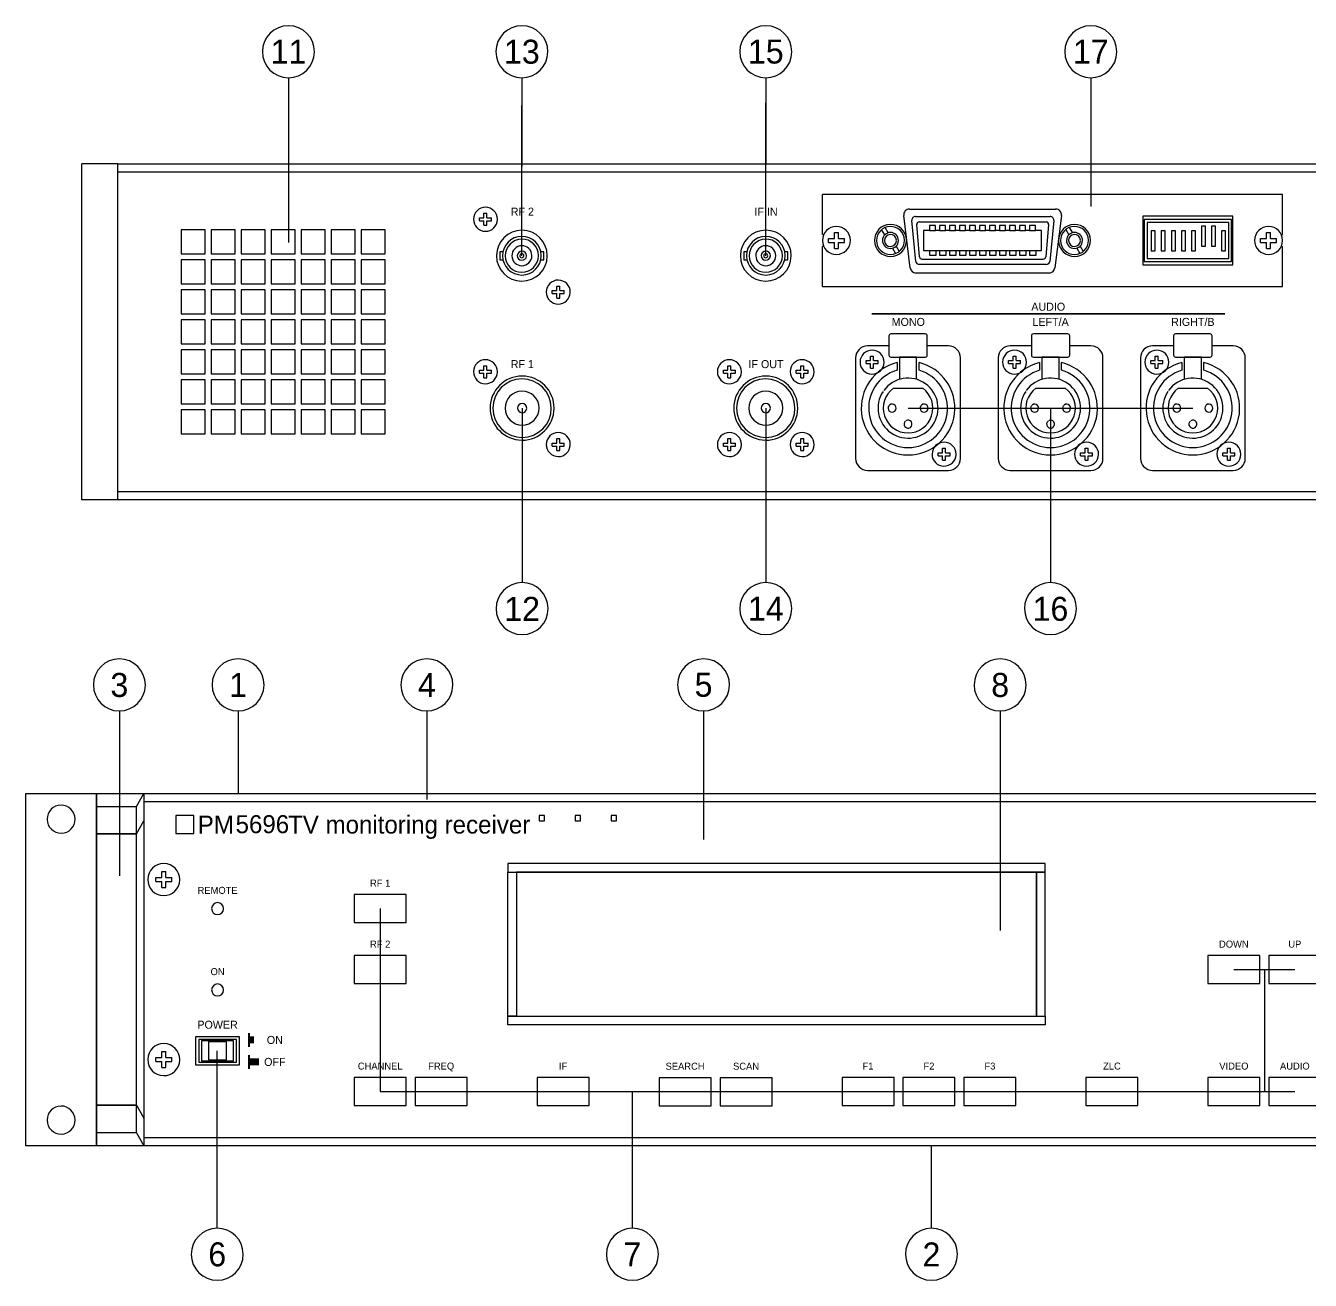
# Model space of a CAD drawing. Extents: x 16 to 498, y 8 to 322.
# Drawn here: x 16.5 to 337.6, y 8 to 321.5 of the extents above; entities that cross this region are included whole.
import ezdxf
from ezdxf.enums import TextEntityAlignment as Align

# ---------------------------------------------------------------- set-up
doc = ezdxf.new("R2010")
doc.units = 0
doc.layers.add('KOMPONENT', color=10, linetype='CONTINUOUS')
doc.layers.add('SERVICE2', color=1, linetype='CONTINUOUS')

# ---------------------------------------------------------------- blocks, each defined once
blk = doc.blocks.new('KNAP-ON')
at = {"layer": 'KOMPONENT', "color": 0}
for p, q in [((-5.5, 3.5), (-5.5, -3.5)), ((5.5, 3.5), (-5.5, 3.5)), ((5.5, -3.5), (5.5, 3.5)), ((-4.7, 2.85), (-4.7, -2.85)), ((4.7, 2.85), (-4.7, 2.85)), ((-4, 2.5), (-4, -2.5)), ((4, 2.5), (-4, 2.5)), ((-2.25, 2.25), (-2.25, -2.25)), ((2.25, 2.25), (-2.25, 2.25)), ((2.25, -2.25), (2.25, 2.25)), ((4, -2.5), (4, 2.5)), ((4.7, -2.85), (4.7, 2.85)), ((-4.7, -2.85), (4.7, -2.85)), ((-4, -2.5), (4, -2.5)), ((-2.25, -2.25), (2.25, -2.25)), ((-5.5, -3.5), (5.5, -3.5))]:
    blk.add_line(p, q, dxfattribs=at)

msp = doc.modelspace()

# ---------------------------------------------------------------- linework, layer by layer
at = {"layer": 'KOMPONENT', "color": 0}
for p, q in [((39.5, 286.99), (30.5, 286.99)), ((215.63, 269.35), (215.63, 279.35)), ((330.63, 279.35), (215.63, 279.35)), ((330.63, 269.35), (330.63, 279.35)), ((237.55, 260.98), (235.95, 274.07)), ((237.39, 275.7), (273.91, 275.7)), ((238.87, 273.85), (272.57, 273.85)), ((275.35, 274.07), (273.75, 260.98)), ((295.73, 273.95), (295.73, 261.75)), ((318.23, 273.95), (295.73, 273.95)), ((296.08, 273.1), (296.08, 262.6)), ((317.88, 273.1), (296.08, 273.1)), ((317.88, 262.6), (317.88, 273.1)), ((318.23, 261.75), (318.23, 273.95)), ((55.32, 270.49), (55.32, 264.49)), ((61.32, 270.49), (55.32, 270.49)), ((61.32, 264.49), (61.32, 270.49)), ((62.82, 270.49), (62.82, 264.49)), ((68.82, 270.49), (62.82, 270.49)), ((68.82, 264.49), (68.82, 270.49)), ((70.32, 270.49), (70.32, 264.49)), ((76.32, 270.49), (70.32, 270.49)), ((76.32, 264.49), (76.32, 270.49)), ((77.82, 270.49), (77.82, 264.49)), ((83.82, 270.49), (77.82, 270.49)), ((83.82, 264.49), (83.82, 270.49)), ((85.32, 270.49), (85.32, 264.49)), ((91.32, 270.49), (85.32, 270.49)), ((91.32, 264.49), (91.32, 270.49)), ((92.82, 270.49), (92.82, 264.49)), ((98.82, 270.49), (92.82, 270.49)), ((98.82, 264.49), (98.82, 270.49)), ((100.32, 270.49), (100.32, 264.49)), ((106.32, 270.49), (100.32, 270.49)), ((106.32, 264.49), (106.32, 270.49)), ((231.21, 269.25), (230.43, 270.56)), ((232.07, 269.76), (231.28, 271.08)), ((238.97, 262.61), (238, 272.87)), ((239.89, 263.74), (239.19, 271.8)), ((242.35, 270.35), (240.88, 270.35)), ((240.88, 270.35), (240.88, 265.35)), ((242.35, 271.6), (242.35, 270.35)), ((243.85, 271.6), (242.35, 271.6)), ((242.35, 270.35), (243.85, 270.35)), ((243.85, 270.35), (243.85, 271.6)), ((244.85, 270.35), (243.85, 270.35)), ((246.35, 271.6), (244.85, 271.6)), ((244.85, 271.6), (244.85, 270.35)), ((244.85, 270.35), (246.35, 270.35)), ((246.35, 270.35), (246.35, 271.6)), ((247.35, 270.35), (246.35, 270.35)), ((248.85, 271.6), (247.35, 271.6)), ((247.35, 271.6), (247.35, 270.35)), ((247.35, 270.35), (248.85, 270.35)), ((248.85, 270.35), (248.85, 271.6)), ((249.85, 270.35), (248.85, 270.35)), ((251.35, 271.6), (249.85, 271.6)), ((249.85, 271.6), (249.85, 270.35)), ((249.85, 270.35), (251.35, 270.35)), ((251.35, 270.35), (251.35, 271.6)), ((252.35, 270.35), (251.35, 270.35)), ((253.85, 271.6), (252.35, 271.6)), ((252.35, 271.6), (252.35, 270.35)), ((252.35, 270.35), (253.85, 270.35)), ((253.85, 270.35), (253.85, 271.6)), ((254.85, 270.35), (253.85, 270.35)), ((256.35, 271.6), (254.85, 271.6)), ((254.85, 271.6), (254.85, 270.35)), ((254.85, 270.35), (256.35, 270.35)), ((256.35, 270.35), (256.35, 271.6)), ((257.35, 270.35), (256.35, 270.35)), ((258.85, 271.6), (257.35, 271.6)), ((257.35, 271.6), (257.35, 270.35)), ((257.35, 270.35), (258.85, 270.35)), ((258.85, 270.35), (258.85, 271.6)), ((259.85, 270.35), (258.85, 270.35)), ((261.35, 271.6), (259.85, 271.6)), ((259.85, 271.6), (259.85, 270.35)), ((259.85, 270.35), (261.35, 270.35)), ((261.35, 270.35), (261.35, 271.6)), ((262.35, 270.35), (261.35, 270.35)), ((263.85, 271.6), (262.35, 271.6)), ((262.35, 271.6), (262.35, 270.35)), ((262.35, 270.35), (263.85, 270.35)), ((263.85, 270.35), (263.85, 271.6)), ((264.85, 270.35), (263.85, 270.35)), ((266.35, 271.6), (264.85, 271.6)), ((264.85, 271.6), (264.85, 270.35)), ((264.85, 270.35), (266.35, 270.35)), ((266.35, 270.35), (266.35, 271.6)), ((267.35, 270.35), (266.35, 270.35)), ((268.85, 271.6), (267.35, 271.6)), ((267.35, 271.6), (267.35, 270.35)), ((267.35, 270.35), (268.85, 270.35)), ((268.85, 270.35), (268.85, 271.6)), ((270.38, 270.35), (268.85, 270.35)), ((270.38, 265.35), (270.38, 270.35)), ((272.14, 271.8), (271.45, 263.74)), ((273.43, 272.87), (272.47, 262.61)), ((276.47, 270.6), (277.23, 269.27)), ((277.33, 271.1), (278.1, 269.77)), ((296.78, 272.35), (296.78, 263.35)), ((317.18, 272.35), (296.78, 272.35)), ((297.83, 270.24), (297.83, 265.24)), ((298.83, 270.24), (297.83, 270.24)), ((298.83, 265.24), (298.83, 270.24)), ((300.33, 270.24), (300.33, 265.24)), ((301.33, 270.24), (300.33, 270.24)), ((301.33, 265.24), (301.33, 270.24)), ((302.83, 270.24), (302.83, 265.24)), ((303.83, 270.24), (302.83, 270.24)), ((303.83, 265.24), (303.83, 270.24)), ((305.33, 270.24), (305.33, 265.24)), ((306.33, 270.24), (305.33, 270.24)), ((306.33, 265.24), (306.33, 270.24)), ((307.83, 270.24), (307.83, 265.24)), ((308.83, 270.24), (307.83, 270.24)), ((308.83, 265.24), (308.83, 270.24)), ((310.33, 271.41), (310.33, 266.41)), ((311.33, 271.41), (310.33, 271.41)), ((311.33, 266.41), (311.33, 271.41)), ((312.83, 271.41), (312.83, 266.41)), ((313.83, 271.41), (312.83, 271.41)), ((313.83, 266.41), (313.83, 271.41)), ((315.33, 270.24), (315.33, 265.24)), ((316.33, 270.24), (315.33, 270.24)), ((316.33, 265.24), (316.33, 270.24)), ((317.18, 263.35), (317.18, 272.35)), ((55.32, 264.49), (61.32, 264.49)), ((62.82, 264.49), (68.82, 264.49)), ((70.32, 264.49), (76.32, 264.49)), ((77.82, 264.49), (83.82, 264.49)), ((85.32, 264.49), (91.32, 264.49)), ((92.82, 264.49), (98.82, 264.49)), ((100.32, 264.49), (106.32, 264.49)), ((215.63, 256.35), (215.63, 266.35)), ((233.17, 265.92), (233.93, 264.6)), ((234.03, 266.42), (234.8, 265.1)), ((240.88, 265.35), (242.45, 265.35)), ((242.45, 265.35), (243.95, 265.35)), ((242.45, 264.1), (242.45, 265.35)), ((243.95, 264.1), (242.45, 264.1)), ((243.95, 265.35), (244.95, 265.35)), ((243.95, 265.35), (243.95, 264.1)), ((244.95, 264.1), (244.95, 265.35)), ((244.95, 265.35), (246.45, 265.35)), ((246.45, 264.1), (244.95, 264.1)), ((246.45, 265.35), (247.45, 265.35)), ((246.45, 265.35), (246.45, 264.1)), ((247.45, 264.1), (247.45, 265.35)), ((247.45, 265.35), (248.95, 265.35)), ((248.95, 264.1), (247.45, 264.1)), ((248.95, 265.35), (249.95, 265.35)), ((248.95, 265.35), (248.95, 264.1)), ((249.95, 264.1), (249.95, 265.35)), ((249.95, 265.35), (251.45, 265.35)), ((251.45, 264.1), (249.95, 264.1)), ((251.45, 265.35), (252.45, 265.35)), ((251.45, 265.35), (251.45, 264.1)), ((252.45, 264.1), (252.45, 265.35)), ((252.45, 265.35), (253.95, 265.35)), ((253.95, 264.1), (252.45, 264.1)), ((253.95, 265.35), (254.95, 265.35)), ((253.95, 265.35), (253.95, 264.1)), ((254.95, 264.1), (254.95, 265.35)), ((254.95, 265.35), (256.45, 265.35)), ((256.45, 264.1), (254.95, 264.1)), ((256.45, 265.35), (257.45, 265.35)), ((256.45, 265.35), (256.45, 264.1)), ((257.45, 264.1), (257.45, 265.35)), ((257.45, 265.35), (258.95, 265.35)), ((258.95, 264.1), (257.45, 264.1)), ((258.95, 265.35), (259.95, 265.35)), ((258.95, 265.35), (258.95, 264.1)), ((259.95, 264.1), (259.95, 265.35)), ((259.95, 265.35), (261.45, 265.35)), ((261.45, 264.1), (259.95, 264.1)), ((261.45, 265.35), (262.45, 265.35)), ((261.45, 265.35), (261.45, 264.1)), ((262.45, 264.1), (262.45, 265.35)), ((262.45, 265.35), (263.95, 265.35)), ((263.95, 264.1), (262.45, 264.1)), ((263.95, 265.35), (264.95, 265.35)), ((263.95, 265.35), (263.95, 264.1)), ((264.95, 264.1), (264.95, 265.35)), ((264.95, 265.35), (266.45, 265.35)), ((266.45, 264.1), (264.95, 264.1)), ((266.45, 265.35), (267.45, 265.35)), ((266.45, 265.35), (266.45, 264.1)), ((267.45, 264.1), (267.45, 265.35)), ((267.45, 265.35), (268.95, 265.35)), ((268.95, 264.1), (267.45, 264.1)), ((268.95, 265.35), (270.38, 265.35)), ((268.95, 265.35), (268.95, 264.1)), ((279.17, 265.92), (279.93, 264.6)), ((280.03, 266.42), (280.8, 265.1)), ((296.78, 263.35), (317.18, 263.35)), ((297.83, 265.24), (298.83, 265.24)), ((300.33, 265.24), (301.33, 265.24)), ((302.83, 265.24), (303.83, 265.24)), ((305.33, 265.24), (306.33, 265.24)), ((307.83, 265.24), (308.83, 265.24)), ((310.33, 266.41), (311.33, 266.41)), ((312.83, 266.41), (313.83, 266.41)), ((315.33, 265.24), (316.33, 265.24)), ((330.63, 256.35), (330.63, 266.35)), ((55.32, 262.99), (55.32, 256.99)), ((61.32, 262.99), (55.32, 262.99)), ((61.32, 256.99), (61.32, 262.99)), ((62.82, 262.99), (62.82, 256.99)), ((68.82, 262.99), (62.82, 262.99)), ((68.82, 256.99), (68.82, 262.99)), ((70.32, 262.99), (70.32, 256.99)), ((76.32, 262.99), (70.32, 262.99)), ((76.32, 256.99), (76.32, 262.99)), ((77.82, 262.99), (77.82, 256.99)), ((83.82, 262.99), (77.82, 262.99)), ((83.82, 256.99), (83.82, 262.99)), ((85.32, 262.99), (85.32, 256.99)), ((91.32, 262.99), (85.32, 262.99)), ((91.32, 256.99), (91.32, 262.99)), ((92.82, 262.99), (92.82, 256.99)), ((98.82, 262.99), (92.82, 262.99)), ((98.82, 256.99), (98.82, 262.99)), ((100.32, 262.99), (100.32, 256.99)), ((106.32, 262.99), (100.32, 262.99)), ((106.32, 256.99), (106.32, 262.99)), ((271.6, 261.85), (239.83, 261.85)), ((295.73, 261.75), (318.23, 261.75)), ((296.08, 262.6), (317.88, 262.6)), ((55.32, 256.99), (61.32, 256.99)), ((62.82, 256.99), (68.82, 256.99)), ((70.32, 256.99), (76.32, 256.99)), ((77.82, 256.99), (83.82, 256.99)), ((85.32, 256.99), (91.32, 256.99)), ((92.82, 256.99), (98.82, 256.99)), ((100.32, 256.99), (106.32, 256.99)), ((272.3, 259.7), (239, 259.7)), ((55.32, 255.49), (55.32, 249.49)), ((61.32, 255.49), (55.32, 255.49)), ((61.32, 249.49), (61.32, 255.49)), ((62.82, 255.49), (62.82, 249.49)), ((68.82, 255.49), (62.82, 255.49)), ((68.82, 249.49), (68.82, 255.49)), ((70.32, 255.49), (70.32, 249.49)), ((76.32, 255.49), (70.32, 255.49)), ((76.32, 249.49), (76.32, 255.49)), ((77.82, 255.49), (77.82, 249.49)), ((83.82, 255.49), (77.82, 255.49)), ((83.82, 249.49), (83.82, 255.49)), ((85.32, 255.49), (85.32, 249.49)), ((91.32, 255.49), (85.32, 255.49)), ((91.32, 249.49), (91.32, 255.49)), ((92.82, 255.49), (92.82, 249.49)), ((98.82, 255.49), (92.82, 255.49)), ((98.82, 249.49), (98.82, 255.49)), ((100.32, 255.49), (100.32, 249.49)), ((106.32, 255.49), (100.32, 255.49)), ((106.32, 249.49), (106.32, 255.49)), ((215.63, 256.35), (330.63, 256.35)), ((55.32, 249.49), (61.32, 249.49)), ((55.32, 247.99), (55.32, 241.99)), ((61.32, 247.99), (55.32, 247.99)), ((61.32, 241.99), (61.32, 247.99)), ((62.82, 249.49), (68.82, 249.49)), ((62.82, 247.99), (62.82, 241.99)), ((68.82, 247.99), (62.82, 247.99)), ((68.82, 241.99), (68.82, 247.99)), ((70.32, 249.49), (76.32, 249.49)), ((70.32, 247.99), (70.32, 241.99)), ((76.32, 247.99), (70.32, 247.99)), ((76.32, 241.99), (76.32, 247.99)), ((77.82, 249.49), (83.82, 249.49)), ((77.82, 247.99), (77.82, 241.99)), ((83.82, 247.99), (77.82, 247.99)), ((83.82, 241.99), (83.82, 247.99)), ((85.32, 249.49), (91.32, 249.49)), ((85.32, 247.99), (85.32, 241.99)), ((91.32, 247.99), (85.32, 247.99)), ((91.32, 241.99), (91.32, 247.99)), ((92.82, 249.49), (98.82, 249.49)), ((92.82, 247.99), (92.82, 241.99)), ((98.82, 247.99), (92.82, 247.99)), ((98.82, 241.99), (98.82, 247.99)), ((100.32, 249.49), (106.32, 249.49)), ((100.32, 247.99), (100.32, 241.99)), ((106.32, 247.99), (100.32, 247.99)), ((106.32, 241.99), (106.32, 247.99)), ((241.33, 244.49), (232.73, 244.49)), ((276.95, 244.49), (268.35, 244.49)), ((312.51, 244.49), (303.91, 244.49)), ((55.32, 241.99), (61.32, 241.99)), ((62.82, 241.99), (68.82, 241.99)), ((70.32, 241.99), (76.32, 241.99)), ((77.82, 241.99), (83.82, 241.99)), ((85.32, 241.99), (91.32, 241.99)), ((92.82, 241.99), (98.82, 241.99)), ((100.32, 241.99), (106.32, 241.99)), ((232.23, 241.49), (226.93, 241.49)), ((232.23, 243.99), (232.23, 239.19)), ((241.83, 239.19), (241.83, 243.99)), ((247.13, 241.49), (241.83, 241.49)), ((267.85, 241.49), (262.55, 241.49)), ((267.85, 243.99), (267.85, 239.19)), ((277.45, 239.19), (277.45, 243.99)), ((282.75, 241.49), (277.45, 241.49)), ((303.41, 241.49), (298.11, 241.49)), ((303.41, 243.99), (303.41, 239.19)), ((313.01, 239.19), (313.01, 243.99)), ((318.31, 241.49), (313.01, 241.49)), ((55.32, 240.49), (55.32, 234.49)), ((61.32, 240.49), (55.32, 240.49)), ((61.32, 234.49), (61.32, 240.49)), ((62.82, 240.49), (62.82, 234.49)), ((68.82, 240.49), (62.82, 240.49)), ((68.82, 234.49), (68.82, 240.49)), ((70.32, 240.49), (70.32, 234.49)), ((76.32, 240.49), (70.32, 240.49)), ((76.32, 234.49), (76.32, 240.49)), ((77.82, 240.49), (77.82, 234.49)), ((83.82, 240.49), (77.82, 240.49)), ((83.82, 234.49), (83.82, 240.49)), ((85.32, 240.49), (85.32, 234.49)), ((91.32, 240.49), (85.32, 240.49)), ((91.32, 234.49), (91.32, 240.49)), ((92.82, 240.49), (92.82, 234.49)), ((98.82, 240.49), (92.82, 240.49)), ((98.82, 234.49), (98.82, 240.49)), ((100.32, 240.49), (100.32, 234.49)), ((106.32, 240.49), (100.32, 240.49)), ((106.32, 234.49), (106.32, 240.49)), ((223.93, 238.49), (223.93, 213.39)), ((232.73, 238.69), (241.33, 238.69)), ((234.88, 238.69), (234.88, 233.12)), ((239.18, 238.69), (234.88, 238.69)), ((239.18, 233.12), (239.18, 238.69)), ((250.13, 213.39), (250.13, 238.49)), ((259.55, 238.49), (259.55, 213.39)), ((268.35, 238.69), (276.95, 238.69)), ((270.5, 238.69), (270.5, 233.12)), ((274.8, 238.69), (270.5, 238.69)), ((274.8, 233.12), (274.8, 238.69)), ((285.75, 213.39), (285.75, 238.49)), ((295.11, 238.49), (295.11, 213.39)), ((303.91, 238.69), (312.51, 238.69)), ((306.06, 238.69), (306.06, 233.12)), ((310.36, 238.69), (306.06, 238.69)), ((310.36, 233.12), (310.36, 238.69)), ((321.31, 213.39), (321.31, 238.49)), ((55.32, 234.49), (61.32, 234.49)), ((62.82, 234.49), (68.82, 234.49)), ((70.32, 234.49), (76.32, 234.49)), ((77.82, 234.49), (83.82, 234.49)), ((85.32, 234.49), (91.32, 234.49)), ((92.82, 234.49), (98.82, 234.49)), ((100.32, 234.49), (106.32, 234.49)), ((55.32, 232.99), (55.32, 226.99)), ((61.32, 232.99), (55.32, 232.99)), ((61.32, 226.99), (61.32, 232.99)), ((62.82, 232.99), (62.82, 226.99)), ((68.82, 232.99), (62.82, 232.99)), ((68.82, 226.99), (68.82, 232.99)), ((70.32, 232.99), (70.32, 226.99)), ((76.32, 232.99), (70.32, 232.99)), ((76.32, 226.99), (76.32, 232.99)), ((77.82, 232.99), (77.82, 226.99)), ((83.82, 232.99), (77.82, 232.99)), ((83.82, 226.99), (83.82, 232.99)), ((85.32, 232.99), (85.32, 226.99)), ((91.32, 232.99), (85.32, 232.99)), ((91.32, 226.99), (91.32, 232.99)), ((92.82, 232.99), (92.82, 226.99)), ((98.82, 232.99), (92.82, 232.99)), ((98.82, 226.99), (98.82, 232.99)), ((100.32, 232.99), (100.32, 226.99)), ((106.32, 232.99), (100.32, 232.99)), ((106.32, 226.99), (106.32, 232.99)), ((55.32, 226.99), (61.32, 226.99)), ((61.32, 225.49), (55.32, 225.49)), ((55.32, 225.49), (55.32, 219.49)), ((61.32, 219.49), (61.32, 225.49)), ((62.82, 226.99), (68.82, 226.99)), ((62.82, 225.49), (62.82, 219.49)), ((68.82, 225.49), (62.82, 225.49)), ((68.82, 219.49), (68.82, 225.49)), ((70.32, 226.99), (76.32, 226.99)), ((70.32, 225.49), (70.32, 219.49)), ((76.32, 225.49), (70.32, 225.49)), ((76.32, 219.49), (76.32, 225.49)), ((77.82, 226.99), (83.82, 226.99)), ((77.82, 225.49), (77.82, 219.49)), ((83.82, 225.49), (77.82, 225.49)), ((83.82, 219.49), (83.82, 225.49)), ((85.32, 226.99), (91.32, 226.99)), ((85.32, 225.49), (85.32, 219.49)), ((91.32, 225.49), (85.32, 225.49)), ((91.32, 219.49), (91.32, 225.49)), ((92.82, 226.99), (98.82, 226.99)), ((92.82, 225.49), (92.82, 219.49)), ((98.82, 225.49), (92.82, 225.49)), ((98.82, 219.49), (98.82, 225.49)), ((100.32, 226.99), (106.32, 226.99)), ((100.32, 225.49), (100.32, 219.49)), ((106.32, 225.49), (100.32, 225.49)), ((106.32, 219.49), (106.32, 225.49)), ((55.32, 219.49), (61.32, 219.49)), ((62.82, 219.49), (68.82, 219.49)), ((70.32, 219.49), (76.32, 219.49)), ((77.82, 219.49), (83.82, 219.49)), ((85.32, 219.49), (91.32, 219.49)), ((92.82, 219.49), (98.82, 219.49)), ((100.32, 219.49), (106.32, 219.49)), ((226.93, 210.39), (247.13, 210.39)), ((262.55, 210.39), (282.75, 210.39)), ((298.11, 210.39), (318.31, 210.39)), ((39.5, 202.99), (30.5, 202.99)), ((16.5, 41.61), (16.5, 129.61)), ((16.5, 129.61), (34.2, 129.61)), ((34.2, 129.61), (34.2, 41.61)), ((34.2, 129.61), (46, 129.61)), ((46, 129.61), (469, 129.61)), ((46, 129.61), (46, 41.61)), ((34.2, 126.36), (44.2, 126.36)), ((44.2, 44.86), (44.2, 126.36)), ((46, 127.61), (469, 127.61)), ((46, 127.61), (46, 43.61)), ((269.16, 109.96), (139.16, 109.96)), ((139.16, 109.96), (139.16, 73.96)), ((269.16, 73.96), (269.16, 109.96)), ((98.6, 104.35), (98.6, 97.35)), ((111.6, 104.35), (98.6, 104.35)), ((111.6, 97.35), (111.6, 104.35)), ((98.6, 97.35), (111.6, 97.35)), ((98.6, 89.11), (98.6, 82.11)), ((111.6, 89.11), (98.6, 89.11)), ((111.6, 82.11), (111.6, 89.11)), ((311.96, 89.11), (311.96, 82.11)), ((324.96, 89.11), (311.96, 89.11)), ((324.96, 82.11), (324.96, 89.11)), ((327.2, 89.11), (327.2, 82.11)), ((340.2, 89.11), (327.2, 89.11)), ((98.6, 82.11), (111.6, 82.11)), ((311.96, 82.11), (324.96, 82.11)), ((327.2, 82.11), (340.2, 82.11)), ((139.16, 73.96), (269.16, 73.96)), ((58.96, 68.79), (58.96, 61.79)), ((69.96, 68.79), (58.96, 68.79)), ((69.96, 61.79), (69.96, 68.79)), ((58.96, 61.79), (69.96, 61.79)), ((98.6, 58.63), (98.6, 51.63)), ((111.6, 58.63), (98.6, 58.63)), ((111.6, 51.63), (111.6, 58.63)), ((126.84, 58.63), (113.84, 58.63)), ((113.84, 58.63), (113.84, 51.63)), ((126.84, 51.63), (126.84, 58.63)), ((144.32, 58.63), (144.32, 51.63)), ((157.32, 58.63), (144.32, 58.63)), ((157.32, 51.63), (157.32, 58.63)), ((174.8, 58.59), (174.8, 51.59)), ((187.8, 58.59), (174.8, 58.59)), ((187.8, 51.59), (187.8, 58.59)), ((190.04, 58.59), (190.04, 51.59)), ((203.04, 58.59), (190.04, 58.59)), ((203.04, 51.59), (203.04, 58.59)), ((220.52, 58.63), (220.52, 51.63)), ((233.52, 58.63), (220.52, 58.63)), ((233.52, 51.63), (233.52, 58.63)), ((248.76, 58.63), (235.76, 58.63)), ((235.76, 58.63), (235.76, 51.63)), ((248.76, 51.63), (248.76, 58.63)), ((264, 58.63), (251, 58.63)), ((251, 58.63), (251, 51.63)), ((264, 51.63), (264, 58.63)), ((294.48, 58.63), (281.48, 58.63)), ((281.48, 58.63), (281.48, 51.63)), ((294.48, 51.63), (294.48, 58.63)), ((311.96, 58.63), (311.96, 51.63)), ((324.96, 58.63), (311.96, 58.63)), ((324.96, 51.63), (324.96, 58.63)), ((340.2, 58.63), (327.2, 58.63)), ((327.2, 58.63), (327.2, 51.63)), ((98.6, 51.63), (111.6, 51.63)), ((113.84, 51.63), (126.84, 51.63)), ((144.32, 51.63), (157.32, 51.63)), ((174.8, 51.59), (187.8, 51.59)), ((190.04, 51.59), (203.04, 51.59)), ((220.52, 51.63), (233.52, 51.63)), ((235.76, 51.63), (248.76, 51.63)), ((251, 51.63), (264, 51.63)), ((281.48, 51.63), (294.48, 51.63)), ((311.96, 51.63), (324.96, 51.63)), ((327.2, 51.63), (340.2, 51.63)), ((44.2, 44.86), (34.2, 44.86)), ((34.2, 41.61), (16.5, 41.61)), ((46, 41.61), (34.2, 41.61)), ((469, 41.61), (46, 41.61))]:
    msp.add_line(p, q, dxfattribs=at)
for points in [[(82.17, 308.52), (82.17, 267.34)], [(140.51, 308.52), (140.51, 286.37)], [(201.47, 308.52), (201.47, 286.99)], [(282.7, 308.52), (282.7, 276.35)], [(201.47, 264.04), (201.47, 302.27)], [(140.51, 264.04), (140.51, 301.6)], [(30.5, 202.99), (30.5, 286.99)], [(39.5, 286.99), (462.5, 286.99)], [(39.5, 202.99), (39.5, 286.99)], [(39.5, 284.99), (462.5, 284.99)], [(129.91, 273.51), (131.04, 273.51)], [(129.91, 272.76), (129.91, 273.51)], [(131.04, 273.51), (131.04, 274.64)], [(131.04, 274.64), (131.79, 274.64)], [(131.79, 273.51), (131.79, 274.64)], [(131.79, 273.51), (132.91, 273.51)], [(132.91, 272.76), (132.91, 273.51)], [(129.91, 272.76), (131.04, 272.76)], [(131.04, 271.64), (131.04, 272.76)], [(131.04, 271.64), (131.79, 271.64)], [(131.79, 272.76), (132.91, 272.76)], [(131.79, 271.64), (131.79, 272.76)], [(218.63, 269.85), (219.63, 269.85)], [(218.63, 268.35), (218.63, 269.85)], [(219.63, 268.35), (219.63, 269.85)], [(239.82, 272.51), (271.52, 272.51)], [(326.63, 269.85), (327.63, 269.85)], [(326.63, 268.35), (326.63, 269.85)], [(327.63, 268.35), (327.63, 269.85)], [(215.97, 269.35), (215.63, 269.35)], [(217.13, 267.35), (217.13, 268.35)], [(217.13, 268.35), (218.63, 268.35)], [(217.13, 267.35), (218.63, 267.35)], [(218.63, 265.85), (218.63, 267.35)], [(219.63, 268.35), (221.13, 268.35)], [(219.63, 265.85), (219.63, 267.35)], [(219.63, 267.35), (221.13, 267.35)], [(221.13, 267.35), (221.13, 268.35)], [(325.13, 267.35), (325.13, 268.35)], [(325.13, 268.35), (326.63, 268.35)], [(325.13, 267.35), (326.63, 267.35)], [(326.63, 265.85), (326.63, 267.35)], [(327.63, 268.35), (329.13, 268.35)], [(327.63, 265.85), (327.63, 267.35)], [(327.63, 267.35), (329.13, 267.35)], [(329.13, 267.35), (329.13, 268.35)], [(330.3, 269.35), (330.63, 269.35)], [(215.97, 266.35), (215.63, 266.35)], [(218.63, 265.85), (219.63, 265.85)], [(326.63, 265.85), (327.63, 265.85)], [(330.3, 266.35), (330.63, 266.35)], [(240.51, 263.19), (270.83, 263.19)], [(148.11, 255.31), (149.24, 255.31)], [(148.11, 254.56), (148.11, 255.31)], [(148.11, 254.56), (149.24, 254.56)], [(149.24, 255.31), (149.24, 256.44)], [(149.24, 256.44), (149.99, 256.44)], [(149.24, 253.44), (149.24, 254.56)], [(149.99, 255.31), (149.99, 256.44)], [(149.99, 255.31), (151.11, 255.31)], [(149.99, 254.56), (151.11, 254.56)], [(149.99, 253.44), (149.99, 254.56)], [(151.11, 254.56), (151.11, 255.31)], [(149.24, 253.44), (149.99, 253.44)], [(226.53, 237.81), (227.66, 237.81)], [(226.53, 237.06), (226.53, 237.81)], [(227.66, 237.81), (227.66, 238.94)], [(227.66, 238.94), (228.41, 238.94)], [(228.41, 237.81), (228.41, 238.94)], [(228.41, 237.81), (229.53, 237.81)], [(229.53, 237.06), (229.53, 237.81)], [(262.15, 237.06), (262.15, 237.81)], [(262.15, 237.81), (263.28, 237.81)], [(263.28, 237.81), (263.28, 238.94)], [(263.28, 238.94), (264.03, 238.94)], [(264.03, 237.81), (264.03, 238.94)], [(264.03, 237.81), (265.15, 237.81)], [(265.15, 237.06), (265.15, 237.81)], [(297.71, 237.06), (297.71, 237.81)], [(297.71, 237.81), (298.83, 237.81)], [(298.83, 237.81), (298.83, 238.94)], [(298.83, 238.94), (299.58, 238.94)], [(299.58, 237.81), (299.58, 238.94)], [(299.58, 237.81), (300.71, 237.81)], [(300.71, 237.06), (300.71, 237.81)], [(129.91, 235.41), (131.04, 235.41)], [(129.91, 234.66), (129.91, 235.41)], [(129.91, 234.66), (131.04, 234.66)], [(131.04, 235.41), (131.04, 236.54)], [(131.04, 236.54), (131.79, 236.54)], [(131.04, 233.54), (131.04, 234.66)], [(131.79, 235.41), (131.79, 236.54)], [(131.79, 235.41), (132.91, 235.41)], [(131.79, 234.66), (132.91, 234.66)], [(131.79, 233.54), (131.79, 234.66)], [(132.91, 234.66), (132.91, 235.41)], [(190.87, 235.41), (192, 235.41)], [(190.87, 234.66), (190.87, 235.41)], [(190.87, 234.66), (192, 234.66)], [(192, 235.41), (192, 236.54)], [(192, 236.54), (192.75, 236.54)], [(192, 233.54), (192, 234.66)], [(192.75, 235.41), (192.75, 236.54)], [(192.75, 235.41), (193.87, 235.41)], [(192.75, 234.66), (193.87, 234.66)], [(192.75, 233.54), (192.75, 234.66)], [(193.87, 234.66), (193.87, 235.41)], [(209.07, 235.41), (210.2, 235.41)], [(209.07, 234.66), (209.07, 235.41)], [(209.07, 234.66), (210.2, 234.66)], [(210.2, 235.41), (210.2, 236.54)], [(210.2, 236.54), (210.95, 236.54)], [(210.2, 233.54), (210.2, 234.66)], [(210.95, 235.41), (210.95, 236.54)], [(210.95, 235.41), (212.07, 235.41)], [(210.95, 234.66), (212.07, 234.66)], [(210.95, 233.54), (210.95, 234.66)], [(212.07, 234.66), (212.07, 235.41)], [(226.53, 237.06), (227.66, 237.06)], [(227.66, 235.94), (227.66, 237.06)], [(227.66, 235.94), (228.41, 235.94)], [(228.41, 237.06), (229.53, 237.06)], [(228.41, 235.94), (228.41, 237.06)], [(234.28, 237.31), (234.28, 235.39)], [(239.78, 235.39), (239.78, 237.31)], [(262.15, 237.06), (263.28, 237.06)], [(263.28, 235.94), (263.28, 237.06)], [(263.28, 235.94), (264.03, 235.94)], [(264.03, 235.94), (264.03, 237.06)], [(264.03, 237.06), (265.15, 237.06)], [(269.9, 237.31), (269.9, 235.39)], [(275.4, 235.39), (275.4, 237.31)], [(297.71, 237.06), (298.83, 237.06)], [(298.83, 235.94), (298.83, 237.06)], [(298.83, 235.94), (299.58, 235.94)], [(299.58, 235.94), (299.58, 237.06)], [(299.58, 237.06), (300.71, 237.06)], [(305.46, 237.31), (305.46, 235.39)], [(310.96, 235.39), (310.96, 237.31)], [(131.04, 233.54), (131.79, 233.54)], [(192, 233.54), (192.75, 233.54)], [(210.2, 233.54), (210.95, 233.54)], [(233.36, 230.94), (240.7, 230.94)], [(268.98, 230.94), (276.32, 230.94)], [(304.54, 230.94), (311.88, 230.94)], [(140.57, 225.94), (140.57, 182.33)], [(201.47, 225.94), (201.47, 182.33)], [(237.03, 225.94), (308.21, 225.94)], [(272.62, 225.94), (272.62, 182.33)], [(149.24, 217.21), (149.24, 218.34)], [(149.24, 218.34), (149.99, 218.34)], [(149.99, 217.21), (149.99, 218.34)], [(192, 217.21), (192, 218.34)], [(192, 218.34), (192.75, 218.34)], [(192.75, 217.21), (192.75, 218.34)], [(210.2, 217.21), (210.2, 218.34)], [(210.2, 218.34), (210.95, 218.34)], [(210.95, 217.21), (210.95, 218.34)], [(148.11, 217.21), (149.24, 217.21)], [(148.11, 216.46), (148.11, 217.21)], [(148.11, 216.46), (149.24, 216.46)], [(149.24, 215.34), (149.24, 216.46)], [(149.24, 215.34), (149.99, 215.34)], [(149.99, 217.21), (151.11, 217.21)], [(149.99, 216.46), (151.11, 216.46)], [(149.99, 215.34), (149.99, 216.46)], [(151.11, 216.46), (151.11, 217.21)], [(190.87, 217.21), (192, 217.21)], [(190.87, 216.46), (190.87, 217.21)], [(190.87, 216.46), (192, 216.46)], [(192, 215.34), (192, 216.46)], [(192, 215.34), (192.75, 215.34)], [(192.75, 217.21), (193.87, 217.21)], [(192.75, 216.46), (193.87, 216.46)], [(192.75, 215.34), (192.75, 216.46)], [(193.87, 216.46), (193.87, 217.21)], [(209.07, 217.21), (210.2, 217.21)], [(209.07, 216.46), (209.07, 217.21)], [(209.07, 216.46), (210.2, 216.46)], [(210.2, 215.34), (210.2, 216.46)], [(210.2, 215.34), (210.95, 215.34)], [(210.95, 217.21), (212.07, 217.21)], [(210.95, 216.46), (212.07, 216.46)], [(210.95, 215.34), (210.95, 216.46)], [(212.07, 216.46), (212.07, 217.21)], [(245.66, 214.81), (245.66, 215.94)], [(245.66, 215.94), (246.41, 215.94)], [(246.41, 214.81), (246.41, 215.94)], [(281.28, 215.94), (282.03, 215.94)], [(281.28, 214.81), (281.28, 215.94)], [(282.03, 214.81), (282.03, 215.94)], [(316.83, 215.94), (317.58, 215.94)], [(316.83, 214.81), (316.83, 215.94)], [(317.58, 214.81), (317.58, 215.94)], [(244.53, 214.81), (245.66, 214.81)], [(244.53, 214.06), (244.53, 214.81)], [(244.53, 214.06), (245.66, 214.06)], [(245.66, 212.94), (245.66, 214.06)], [(245.66, 212.94), (246.41, 212.94)], [(246.41, 214.81), (247.53, 214.81)], [(246.41, 214.06), (247.53, 214.06)], [(246.41, 212.94), (246.41, 214.06)], [(247.53, 214.06), (247.53, 214.81)], [(280.15, 214.81), (281.28, 214.81)], [(280.15, 214.06), (280.15, 214.81)], [(280.15, 214.06), (281.28, 214.06)], [(281.28, 212.94), (281.28, 214.06)], [(281.28, 212.94), (282.03, 212.94)], [(282.03, 214.81), (283.15, 214.81)], [(282.03, 212.94), (282.03, 214.06)], [(282.03, 214.06), (283.15, 214.06)], [(283.15, 214.06), (283.15, 214.81)], [(315.71, 214.81), (316.83, 214.81)], [(315.71, 214.06), (315.71, 214.81)], [(315.71, 214.06), (316.83, 214.06)], [(316.83, 212.94), (316.83, 214.06)], [(316.83, 212.94), (317.58, 212.94)], [(317.58, 214.81), (318.71, 214.81)], [(317.58, 212.94), (317.58, 214.06)], [(317.58, 214.06), (318.71, 214.06)], [(318.71, 214.06), (318.71, 214.81)], [(462.5, 204.99), (39.5, 204.99)], [(462.5, 202.99), (39.5, 202.99)], [(39.91, 150.26), (39.91, 109.08)], [(69.59, 150.26), (69.59, 129.61)], [(116.77, 150.26), (116.77, 128.11)], [(185.91, 150.26), (185.91, 118.09)], [(260.05, 150.26), (260.05, 95.4)], [(34.2, 41.61), (34.2, 129.61)], [(44.2, 126.36), (46, 129.61)], [(44.2, 119.51), (46, 122.76)], [(34.2, 119.51), (44.2, 119.51)], [(50.5, 108.61), (50.5, 110.11)], [(50.5, 110.11), (51.5, 110.11)], [(51.5, 108.61), (51.5, 110.11)], [(49, 108.61), (50.5, 108.61)], [(49, 107.61), (49, 108.61)], [(49, 107.61), (50.5, 107.61)], [(50.5, 106.11), (50.5, 107.61)], [(50.5, 106.11), (51.5, 106.11)], [(51.5, 108.61), (53, 108.61)], [(51.5, 107.61), (53, 107.61)], [(51.5, 106.11), (51.5, 107.61)], [(53, 107.61), (53, 108.61)], [(105.1, 100.85), (105.1, 55.13)], [(318.46, 85.61), (333.7, 85.61)], [(326.08, 85.61), (326.08, 55.13)], [(50.5, 63.61), (50.5, 65.11)], [(50.5, 65.11), (51.5, 65.11)], [(51.5, 63.61), (51.5, 65.11)], [(64.37, 20.96), (64.37, 65.31)], [(49, 63.61), (50.5, 63.61)], [(49, 62.61), (49, 63.61)], [(49, 62.61), (50.5, 62.61)], [(50.5, 61.11), (50.5, 62.61)], [(50.5, 61.11), (51.5, 61.11)], [(51.5, 63.61), (53, 63.61)], [(51.5, 62.61), (53, 62.61)], [(51.5, 61.11), (51.5, 62.61)], [(53, 62.61), (53, 63.61)], [(105.1, 55.13), (333.7, 55.13)], [(168.13, 20.96), (168.13, 55.13)], [(44.2, 51.71), (34.2, 51.71)], [(44.2, 51.71), (46, 48.46)], [(44.2, 44.86), (46, 41.61)], [(469, 43.61), (46, 43.61)], [(242.88, 20.96), (242.88, 41.61)]]:
    msp.add_lwpolyline(points, dxfattribs=at)
at = {"layer": 'KOMPONENT', "color": 0, "linetype": 'CONTINUOUS'}
for points in [[(135.79, 265.04), (135.01, 265.04), (135.01, 263.04)], [(145.23, 263.04), (146.01, 263.04), (146.01, 265.04), (145.23, 265.04)], [(196.75, 265.04), (195.97, 265.04), (195.97, 263.04)], [(206.19, 263.04), (206.97, 263.04), (206.97, 265.04), (206.19, 265.04)], [(135.01, 263.04), (135.79, 263.04)], [(195.97, 263.04), (196.75, 263.04)]]:
    msp.add_lwpolyline(points, dxfattribs=at)
at = {"layer": 'KOMPONENT', "color": 0}
for points, const_width in [([(227.9, 249.49), (316.21, 249.49)], 0.4), ([(72.27, 68.04), (73.52, 68.04)], 1.75), ([(72.27, 66.29), (72.27, 69.79)], 0.5), ([(72.27, 60.79), (72.27, 64.29)], 0.5), ([(72.27, 62.54), (74.77, 62.54)], 1.75)]:
    msp.add_lwpolyline(points, dxfattribs=dict(at, const_width=const_width))
for points in [[(54, 119.61), (58.5, 119.61), (58.5, 124.11), (54, 124.11)], [(144.81, 122.76), (146.16, 122.76), (146.16, 124.11), (144.81, 124.11)], [(153.81, 122.76), (155.16, 122.76), (155.16, 124.11), (153.81, 124.11)], [(162.81, 122.76), (164.16, 122.76), (164.16, 124.11), (162.81, 124.11)], [(34.2, 51.71), (44.2, 51.71), (44.2, 119.51), (34.2, 119.51)], [(137, 109.96), (271.32, 109.96), (271.32, 112.12), (137, 112.12)], [(139.16, 73.96), (137, 73.96), (137, 109.96), (139.16, 109.96)], [(269.16, 73.96), (271.32, 73.96), (271.32, 109.96), (269.16, 109.96)], [(137, 73.96), (271.32, 73.96), (271.32, 71.8), (137, 71.8)]]:
    msp.add_lwpolyline(points, close=True, dxfattribs=at)
for centre, radius, start, end in [((131.41, 273.14), 3, 0, 358.8769), ((237.39, 274.25), 1.45, 90, 186.9968), ((238.87, 272.97), 0.873, 90, 186.9968), ((272.57, 272.97), 0.873, 353.0032, 90), ((273.91, 274.25), 1.45, 353.0032, 90), ((140.51, 264.04), 6.35, 360, 359.535), ((201.47, 264.04), 6.35, 360, 359.535), ((219.13, 267.85), 3.5, 180.4609, 180), ((232.63, 267.85), 4, 1.4321, 0.0821), ((232.63, 267.85), 3.5, 1.6366, 0.106), ((232.63, 267.85), 2, 0, 359.0404), ((239.82, 271.88), 0.629, 90, 186.9968), ((271.52, 271.88), 0.629, 353.0032, 90), ((278.63, 267.85), 4, 1.4321, 0.0821), ((278.63, 267.85), 3.5, 1.6366, 0.106), ((278.63, 267.85), 2, 0, 359.0404), ((327.13, 267.85), 3.5, 360, 359.5391), ((232.63, 267.85), 1.5, 3.8141, 0.1493), ((278.63, 267.85), 1.5, 3.8141, 0.1493), ((240.51, 263.81), 0.629, 186.9968, 270), ((270.83, 263.81), 0.629, 270, 353.0032), ((239, 261.16), 1.45, 186.9968, 270), ((239.83, 262.72), 0.873, 186.9968, 270), ((271.6, 262.72), 0.873, 270, 353.0032), ((272.3, 261.16), 1.45, 270, 353.0032), ((149.61, 254.94), 3, 0, 358.8769), ((232.73, 243.99), 0.5, 90, 180), ((241.33, 243.99), 0.5, 0, 90), ((268.35, 243.99), 0.5, 90, 180), ((276.95, 243.99), 0.5, 0, 90), ((303.91, 243.99), 0.5, 90, 180), ((312.51, 243.99), 0.5, 0, 90), ((226.93, 238.49), 3, 90, 180), ((247.13, 238.49), 3, 0, 90), ((262.55, 238.49), 3, 90, 180), ((282.75, 238.49), 3, 0, 90), ((298.11, 238.49), 3, 90, 180), ((318.31, 238.49), 3, 0, 90), ((131.41, 235.04), 3, 0, 358.8769), ((192.37, 235.04), 3, 0, 358.8769), ((210.57, 235.04), 3, 0, 358.8769), ((228.03, 237.44), 3, 0, 358.8769), ((232.73, 239.19), 0.5, 180, 270), ((241.33, 239.19), 0.5, 270, 0), ((263.65, 237.44), 3, 0, 358.8769), ((268.35, 239.19), 0.5, 180, 270), ((276.95, 239.19), 0.5, 270, 0), ((299.21, 237.44), 3, 0, 358.8769), ((303.91, 239.19), 0.5, 180, 270), ((312.51, 239.19), 0.5, 270, 0), ((237.03, 225.94), 11.7, 103.5941, 76.4059), ((237.03, 225.94), 9.85, 106.2117, 73.7883), ((272.65, 225.94), 11.7, 103.5941, 76.4059), ((272.65, 225.94), 9.85, 106.2117, 73.7883), ((308.21, 225.94), 11.7, 103.5941, 76.4059), ((308.21, 225.94), 9.85, 106.2117, 73.7883), ((140.57, 225.94), 8, 360, 359.535), ((201.47, 225.94), 8, 360, 359.535), ((237.03, 225.94), 7.5, 146.0239, 144.0003), ((272.65, 225.94), 7.5, 146.0239, 144.0003), ((308.21, 225.94), 7.5, 146.0239, 144.0003), ((237.03, 225.94), 6.2, 126.2493, 53.7507), ((272.65, 225.94), 6.2, 126.2493, 53.7507), ((308.21, 225.94), 6.2, 126.2493, 53.7507), ((233.03, 225.94), 1, 137.6812, 129.8453), ((241.03, 225.94), 1, 138.0141, 130.1747), ((268.65, 225.94), 1, 137.6812, 129.8453), ((276.65, 225.94), 1, 138.0141, 130.1747), ((304.21, 225.94), 1, 137.6812, 129.8453), ((312.21, 225.94), 1, 138.0141, 130.1747), ((237.03, 221.94), 1, 128.6203, 122.6324), ((272.65, 221.94), 1, 128.6203, 122.6324), ((308.21, 221.94), 1, 128.6203, 122.6324), ((149.61, 216.84), 3, 0, 358.8769), ((192.37, 216.84), 3, 0, 358.8769), ((210.57, 216.84), 3, 0, 358.8769), ((246.03, 214.44), 3, 0, 358.8769), ((281.65, 214.44), 3, 0, 358.8769), ((317.21, 214.44), 3, 0, 358.8769), ((226.93, 213.39), 3, 180, 270), ((247.13, 213.39), 3, 270, 0), ((262.55, 213.39), 3, 180, 270), ((282.75, 213.39), 3, 270, 0), ((298.11, 213.39), 3, 180, 270), ((318.31, 213.39), 3, 270, 0), ((25.35, 123.21), 3.5, 180.9022, 180), ((51, 108.11), 4, 0, 358.8769), ((64.46, 100.85), 1.5, 0, 358.8769), ((64.46, 80.53), 1.5, 0, 358.8769), ((51, 63.11), 4, 0, 358.8769), ((25.35, 48.01), 3.5, 180.9022, 180)]:
    msp.add_arc(centre, radius, start, end, dxfattribs=at)
at = {"layer": 'KOMPONENT', "color": 0, "linetype": 'CONTINUOUS'}
for centre, radius, start, end in [((140.51, 264.04), 4.83, 0.6869, 0.0324), ((140.51, 264.04), 4.15, 0.7991, 0.0369), ((140.51, 264.04), 2.5, 1.3379, 0.0632), ((201.47, 264.04), 4.83, 0.6869, 0.0324), ((201.47, 264.04), 4.15, 0.7991, 0.0369), ((201.47, 264.04), 2.5, 1.3379, 0.0632), ((140.51, 264.04), 1.15, 0.1394, 357.3277), ((140.51, 264.04), 0.5, 0.3515, 353.2876), ((201.47, 264.04), 1.15, 0.1394, 357.3277), ((201.47, 264.04), 0.5, 0.3515, 353.2876), ((140.57, 225.94), 7.3, 0.6869, 0.0324), ((201.47, 225.94), 7.3, 0.6869, 0.0324), ((140.57, 225.94), 4.25, 0.7991, 0.0369), ((201.47, 225.94), 4.25, 0.7991, 0.0369), ((140.57, 225.94), 1.15, 0.1394, 357.3277), ((201.47, 225.94), 1.15, 0.1394, 357.3277)]:
    msp.add_arc(centre, radius, start, end, dxfattribs=at)
at = {"layer": 'SERVICE2', "color": 0}
for centre, start, end in [((82.17, 315.02), 360, 359.535), ((140.51, 315.02), 360, 359.535), ((201.47, 315.02), 360, 359.535), ((282.7, 315.02), 360, 359.535), ((140.57, 175.83), 0.465, 0), ((201.47, 175.83), 0.465, 0), ((272.62, 175.83), 0.465, 0), ((39.91, 156.76), 360, 359.535), ((69.59, 156.76), 360, 359.535), ((116.77, 156.76), 360, 359.535), ((185.91, 156.76), 360, 359.535), ((260.05, 156.76), 360, 359.535), ((64.37, 14.46), 0.465, 0), ((168.13, 14.46), 0.465, 0), ((242.88, 14.46), 0.465, 0)]:
    msp.add_arc(centre, 6.5, start, end, dxfattribs=at)

# ---------------------------------------------------------------- block references
at = {"layer": 'KOMPONENT', "color": 0}
msp.add_blockref('KNAP-ON', (64.46, 65.29), dxfattribs=at)

# ---------------------------------------------------------------- texts
for s, p in [('11', (82.17, 315.02)), ('13', (140.51, 315.02)), ('15', (201.47, 315.02)), ('17', (282.7, 315.02)), ('3', (39.91, 156.76)), ('1', (69.59, 156.76)), ('4', (116.77, 156.76)), ('5', (185.91, 156.76)), ('8', (260.05, 156.76))]:
    msp.add_text(s, height=6, dxfattribs=at).set_placement(p, align=Align.MIDDLE)
for s, height, p in [('RF 2', 2, (140.63, 274.04)), ('IF IN', 2, (201.53, 274.04)), ('AUDIO', 2, (272.06, 250.29)), ('MONO', 2, (237.09, 246.49)), ('LEFT/A', 2, (272.65, 246.49)), ('RIGHT/B', 2, (308.21, 246.49)), ('RF 1', 2, (140.63, 235.94)), ('IF OUT', 2, (201.53, 235.94)), ('RF 1', 1.75, (105.1, 106.35)), ('RF 2', 1.75, (105.1, 91.11)), ('DOWN', 1.75, (318.46, 91.11)), ('UP', 1.75, (333.7, 91.11)), ('POWER', 2, (64.46, 70.84)), ('ON', 2, (78.77, 67.04)), ('OFF', 2, (78.77, 61.54)), ('CHANNEL', 1.75, (105.1, 60.63)), ('FREQ', 1.75, (120.34, 60.63)), ('IF', 1.75, (150.82, 60.63)), ('SEARCH', 1.75, (181.3, 60.59)), ('SCAN', 1.75, (196.54, 60.59)), ('F1', 1.75, (227.02, 60.63)), ('F2', 1.75, (242.26, 60.63)), ('F3', 1.75, (257.5, 60.63)), ('ZLC', 1.75, (287.98, 60.63)), ('VIDEO', 1.75, (318.46, 60.63)), ('AUDIO', 1.75, (333.7, 60.63))]:
    msp.add_text(s, height=height, dxfattribs=at).set_placement(p, align=Align.CENTER)
for s, p in [('12', (140.57, 175.82)), ('14', (201.47, 175.83)), ('16', (272.62, 175.79)), ('6', (64.37, 14.46)), ('7', (168.13, 14.45)), ('2', (242.88, 14.46))]:
    msp.add_text(s, height=6, rotation=359.992, dxfattribs=at).set_placement(p, align=Align.MIDDLE)
for s, p in [('PM', (59.5, 119.61)), ('5696', (68.96, 119.71)), ('TV monitoring receiver', (82.08, 119.61))]:
    msp.add_text(s, height=4.5, dxfattribs=at).set_placement(p)
at = {"layer": 'KOMPONENT', "color": 0, "linetype": 'CONTINUOUS'}
for s, p in [('REMOTE', (64.46, 104.55)), ('ON', (64.46, 84.23))]:
    msp.add_text(s, height=1.75, dxfattribs=at).set_placement(p, align=Align.CENTER)

doc.saveas('drawing.dxf')
